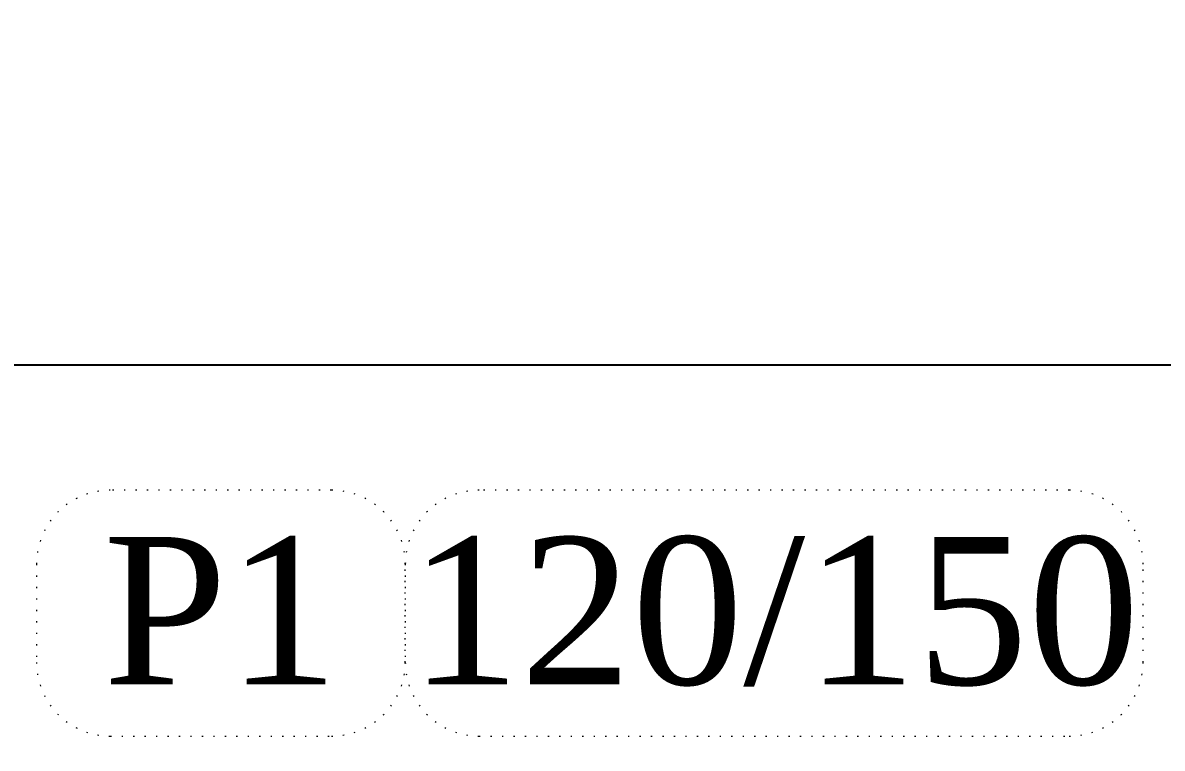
# Model space of a CAD drawing. Header units: millimetres. Extents: x 14753 to 45183, y 5640 to 19518.
# Drawn here: x 41516.1 to 41609.9, y 18278.2 to 18338 of the extents above; entities that cross this region are included whole.
import ezdxf
from ezdxf.enums import TextEntityAlignment as Align

# ---------------------------------------------------------------- set-up
doc = ezdxf.new("R2010")
doc.units = ezdxf.units.MM
for name, pattern in [('DASHDOT2', [0.5, 0.25, -0.125, 0, -0.125]), ('DOT', [0.25, 0, -0.25]), ('HIDDEN', [0.375, 0.25, -0.125])]:
    doc.linetypes.add(name, pattern=pattern)
for name, color, linetype in [('5', 5, 'HIDDEN'), ('pencere', 2, 'Continuous'), ('tarama', 253, 'Continuous')]:
    doc.layers.add(name, color=color, linetype=linetype)
doc.layers.add('YAZI', color=1, linetype='Continuous', lineweight=0)
doc.styles.add('ack-text-times', font='times.ttf', dxfattribs={"height": 12})

# ---------------------------------------------------------------- blocks, each defined once
blk = doc.blocks.new('Kapı En-Boy')
at = {"layer": 'YAZI', "linetype": 'DOT', "ltscale": 2}
for points in [[(3.6, -6), (14.4, -6, 0.414214), (18, -2.4), (18, 2.4, 0.414214), (14.4, 6), (3.6, 6, 0.414214), (0, 2.4), (0, -2.4, 0.414214)], [(21.6, -6), (50.4, -6, 0.414214), (54, -2.4), (54, 2.4, 0.414214), (50.4, 6), (21.6, 6, 0.414214), (18, 2.4), (18, -2.4, 0.414214)]]:
    blk.add_lwpolyline(points, format="xyb", close=True, dxfattribs=at)
at = {"layer": 'YAZI', "style": 'ack-text-times'}
for tag, p in [('KNO', (9, -3.48)), ('EN/BOY', (36, -3.48))]:
    blk.add_attdef(tag, text='', height=7.2, dxfattribs=at).set_placement(p, align=Align.CENTER)
blk = doc.blocks.new('A$C1A495F32')
at = {"layer": 'pencere', "linetype": 'Continuous'}
blk.add_lwpolyline([(2.0625, 4.0625), (2.0625, 4.2625), (5.4375, 4.2625), (5.4375, 4.0625)], dxfattribs=at)
at = {"layer": 'tarama', "linetype": 'DASHDOT2', "ltscale": 50}
blk.add_circle((3.75, 3.75), 3.75, dxfattribs=at)
at = {"layer": 'YAZI', "xscale": 0.0187500000029104, "yscale": 0.0187500000029104, "zscale": 0.0187500000029104}
blk.add_blockref('Kapı En-Boy', (3.2651, 4.0353), dxfattribs=at).add_auto_attribs({'EN/BOY': '120/150', 'KNO': 'P1'})

msp = doc.modelspace()

# ---------------------------------------------------------------- block references
at = {"layer": '5', "color": 8, "linetype": 'ByBlock', "xscale": 90.00000000014552, "yscale": 90.00000000014552, "zscale": 90.00000000014552}
msp.add_blockref('A$C1A495F32', (41223.326, 17926.161, -574.204), dxfattribs=at)

doc.saveas('drawing.dxf')
